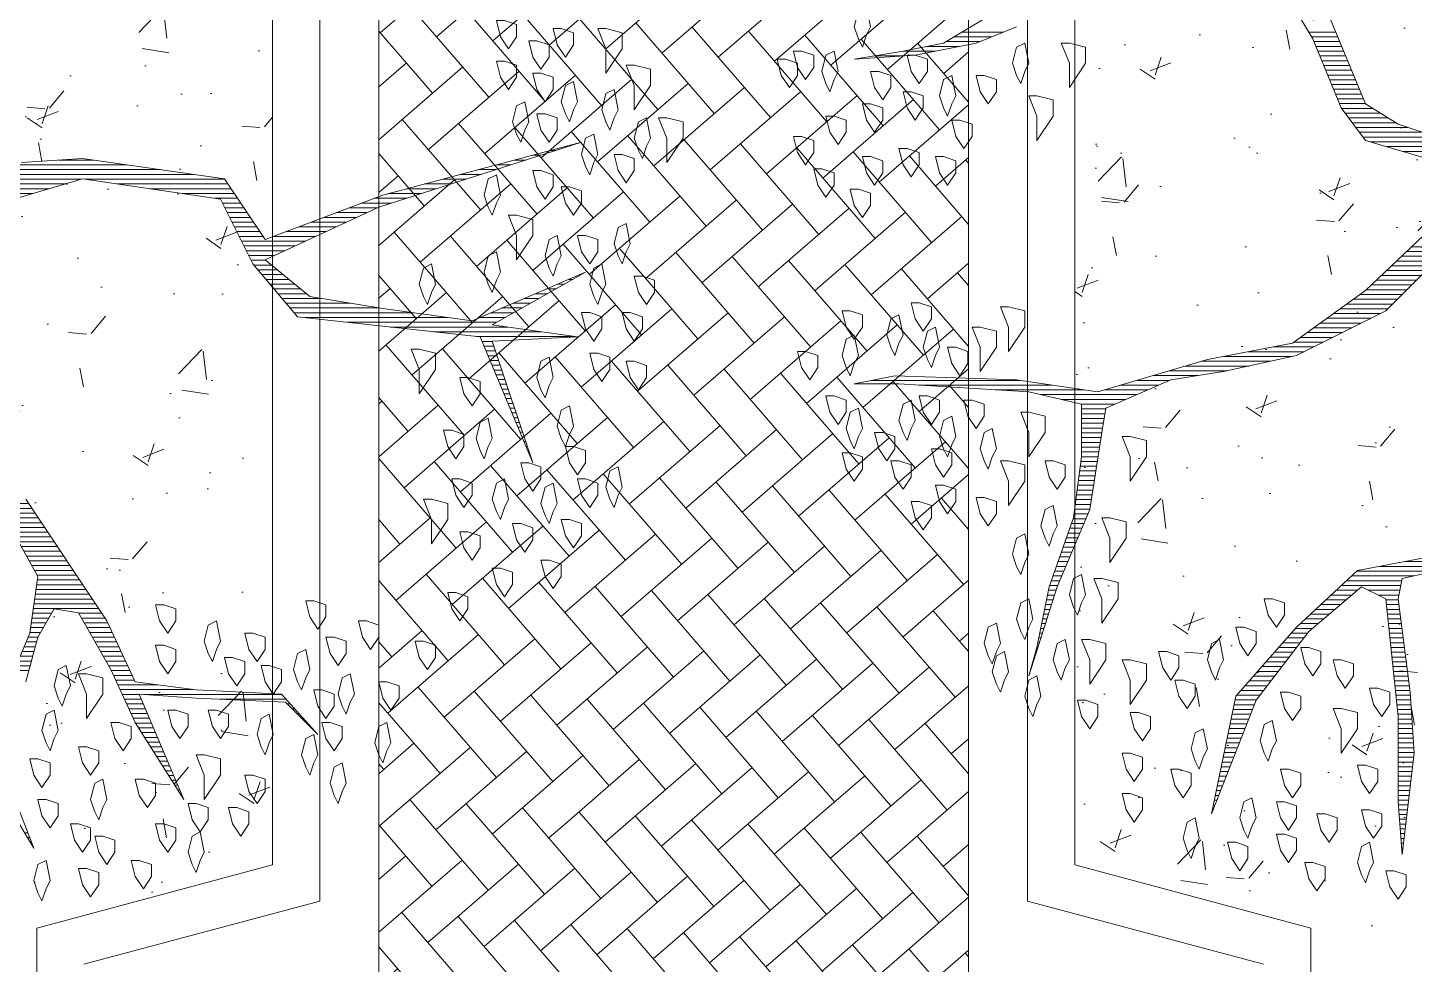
# Model space of a CAD drawing. Header units: metres. Extents: x 12093 to 20303, y 514 to 1412.
# Drawn here: x 19837.717 to 19841.243, y 766.05 to 768.432 of the extents above; entities that cross this region are included whole.
import ezdxf

# ---------------------------------------------------------------- set-up
doc = ezdxf.new("R2010")
doc.units = ezdxf.units.M
doc.layers.get('0').update_dxf_attribs({"lineweight": 13})
for name, color, linetype, lineweight in [('0-JARDI', 72, 'Continuous', 13), ('ARBOLES', 52, 'Continuous', 13), ('grass', 64, 'Continuous', 13), ('MANZANAS-ORIGINALES', 147, 'Continuous', 9), ('text.-piso', 35, 'Continuous', 5)]:
    doc.layers.add(name, color=color, linetype=linetype, lineweight=lineweight)
pattern_1 = [(50, (0, 0), (0.546554007, -0.047817257), [0.05715, -0.62865]), (355, (0, 0), (-0.105728478, 0.573169929), [0.04572, -0.50292]), (100.451, (0.04555, -0.004), (0.440827505, 0.525350063), [0.04857, -0.53427]), (46.1842, (0, 0.1524), (0.813237123, -0.126126984), [0.085725, -0.942975]), (96.6356, (0.0678, 0.1419), (0.712212703, 0.742276668), [0.072855, -0.801405]), (351.184, (0, 0.1524), (0.712213817, 0.742275354), [0.06858, -0.75438]), (21, (0.0762, 0.1143), (0.45484464, -0.306796556), [0.05715, -0.62865]), (326, (0.0762, 0.1143), (0.185406085, 0.552563898), [0.04572, -0.50292]), (71.4514, (0.1141, 0.08873), (0.640249472, 0.245768573), [0.04857, -0.53427]), (37.5, (0, 0), (0.0092658098, 0.2536651166), [0, -0.496824, 0, -0.51054, 0, -0.504825]), (7.5, (0, 0), (0.2004589875, 0.3005417245), [0, -0.291084, 0, -0.485394, 0, -0.192405]), (327.5, (-0.16993, 0), (0.4067717855, -0.017186232), [0, -0.1905, 0, -0.59436, 0, -0.78867]), (317.5, (-0.24613, 0), (0.444387544, 0.076279473), [0, -0.24765, 0, -0.394716, 0, -0.56007])]

# ---------------------------------------------------------------- blocks, each defined once
blk = doc.blocks.new('*X7')
at = {"color": 0}
for p, q in [((17.5775, 17.92), (17.578, 17.92)), ((17.5814, 17.91), (17.584, 17.91)), ((17.9333, 17.91), (17.9341, 17.91)), ((17.5852, 17.9), (17.59, 17.9)), ((17.5891, 17.89), (17.596, 17.89)), ((17.9297, 17.88), (17.9364, 17.88)), ((17.9309, 17.89), (17.9356, 17.89)), ((17.9321, 17.9), (17.9348, 17.9)), ((17.9261, 17.85), (17.9387, 17.85)), ((17.9273, 17.86), (17.9379, 17.86)), ((17.9285, 17.87), (17.9371, 17.87)), ((17.2621, 17.82), (17.2622, 17.82)), ((17.9225, 17.82), (17.941, 17.82)), ((17.9237, 17.83), (17.9402, 17.83)), ((17.9249, 17.84), (17.9395, 17.84)), ((18.33, 17.82), (18.3316, 17.82)), ((17.2663, 17.81), (17.2685, 17.81)), ((17.2706, 17.8), (17.2748, 17.8)), ((17.2748, 17.79), (17.2811, 17.79)), ((17.9189, 17.79), (17.9423, 17.79)), ((17.9201, 17.8), (17.9423, 17.8)), ((17.9213, 17.81), (17.9418, 17.81)), ((18.3182, 17.79), (18.3254, 17.79)), ((18.3221, 17.8), (18.3275, 17.8)), ((18.3261, 17.81), (18.3296, 17.81)), ((17.279, 17.78), (17.2874, 17.78)), ((17.2832, 17.77), (17.2937, 17.77)), ((17.2875, 17.76), (17.3001, 17.76)), ((17.9153, 17.76), (17.9423, 17.76)), ((17.9165, 17.77), (17.9423, 17.77)), ((17.9177, 17.78), (17.9423, 17.78)), ((18.3064, 17.76), (18.3192, 17.76)), ((18.3104, 17.77), (18.3213, 17.77)), ((18.3143, 17.78), (18.3234, 17.78)), ((17.2917, 17.75), (17.3064, 17.75)), ((17.2959, 17.74), (17.3127, 17.74)), ((17.3002, 17.73), (17.319, 17.73)), ((17.9117, 17.73), (17.9423, 17.73)), ((17.9129, 17.74), (17.9423, 17.74)), ((17.9141, 17.75), (17.9423, 17.75)), ((18.2946, 17.73), (18.313, 17.73)), ((18.2986, 17.74), (18.3151, 17.74)), ((18.3025, 17.75), (18.3171, 17.75)), ((17.3044, 17.72), (17.3253, 17.72)), ((17.3086, 17.71), (17.3316, 17.71)), ((17.3129, 17.7), (17.3379, 17.7)), ((17.9083, 17.7), (17.9423, 17.7)), ((17.9093, 17.71), (17.9423, 17.71)), ((17.9105, 17.72), (17.9423, 17.72)), ((18.2829, 17.7), (18.3068, 17.7)), ((18.2868, 17.71), (18.3089, 17.71)), ((18.2907, 17.72), (18.3109, 17.72)), ((16.9852, 17.68), (16.9856, 17.68)), ((16.9942, 17.67), (16.9956, 17.67)), ((17.3171, 17.69), (17.3443, 17.69)), ((17.3213, 17.68), (17.3506, 17.68)), ((17.3256, 17.67), (17.3569, 17.67)), ((17.909, 17.69), (17.9423, 17.69)), ((17.9097, 17.68), (17.9423, 17.68)), ((17.9103, 17.67), (17.9423, 17.67)), ((18.2711, 17.67), (18.3006, 17.67)), ((18.275, 17.68), (18.3027, 17.68)), ((18.2789, 17.69), (18.3047, 17.69)), ((17.0032, 17.66), (17.0056, 17.66)), ((17.0122, 17.65), (17.0156, 17.65)), ((17.0212, 17.64), (17.0256, 17.64)), ((17.3298, 17.66), (17.3632, 17.66)), ((17.334, 17.65), (17.368, 17.65)), ((17.3382, 17.64), (17.3727, 17.64)), ((17.911, 17.66), (17.9423, 17.66)), ((17.9117, 17.65), (17.9423, 17.65)), ((17.9123, 17.64), (17.9423, 17.64)), ((18.2593, 17.64), (18.2944, 17.64)), ((18.2632, 17.65), (18.2965, 17.65)), ((18.2671, 17.66), (18.2985, 17.66)), ((17.0302, 17.63), (17.0356, 17.63)), ((17.0392, 17.62), (17.0456, 17.62)), ((17.3425, 17.63), (17.3773, 17.63)), ((17.3467, 17.62), (17.3819, 17.62)), ((17.913, 17.63), (17.9423, 17.63)), ((17.9137, 17.62), (17.9428, 17.62)), ((18.2514, 17.62), (18.2903, 17.62)), ((18.2554, 17.63), (18.2923, 17.63)), ((17.0482, 17.61), (17.1861, 17.61)), ((17.0572, 17.6), (17.3444, 17.6)), ((17.2417, 17.59), (17.3957, 17.59)), ((17.3509, 17.61), (17.3865, 17.61)), ((17.3552, 17.6), (17.3911, 17.6)), ((17.9143, 17.61), (17.9438, 17.61)), ((17.915, 17.6), (17.9448, 17.6)), ((17.9157, 17.59), (17.9459, 17.59)), ((18.2394, 17.59), (18.284, 17.59)), ((18.2436, 17.6), (18.2861, 17.6)), ((18.2475, 17.61), (18.2882, 17.61)), ((17.3167, 17.58), (17.4003, 17.58)), ((17.3657, 17.57), (17.405, 17.57)), ((17.3704, 17.56), (17.4096, 17.56)), ((17.9163, 17.58), (17.9469, 17.58)), ((17.9172, 17.57), (17.9479, 17.57)), ((17.9186, 17.56), (17.949, 17.56)), ((18.2164, 17.56), (18.2628, 17.56)), ((18.2241, 17.57), (18.2717, 17.57)), ((18.2317, 17.58), (18.2805, 17.58)), ((17.3751, 17.55), (17.4142, 17.55)), ((17.3797, 17.54), (17.4197, 17.54)), ((17.3844, 17.53), (17.4254, 17.53)), ((17.5817, 17.53), (17.6094, 17.53)), ((17.5844, 17.54), (17.6136, 17.54)), ((17.5872, 17.55), (17.6178, 17.55)), ((17.9199, 17.55), (17.95, 17.55)), ((17.9212, 17.54), (17.951, 17.54)), ((17.9225, 17.53), (17.9521, 17.53)), ((18.1935, 17.53), (18.2364, 17.53)), ((18.2011, 17.54), (18.2452, 17.54)), ((18.2088, 17.55), (18.254, 17.55)), ((18.7131, 17.53), (18.7134, 17.53)), ((17.3891, 17.52), (17.4311, 17.52)), ((17.3937, 17.51), (17.4369, 17.51)), ((17.3984, 17.5), (17.4426, 17.5)), ((17.5735, 17.5), (17.5969, 17.5)), ((17.5762, 17.51), (17.6011, 17.51)), ((17.579, 17.52), (17.6053, 17.52)), ((17.9238, 17.52), (17.9531, 17.52)), ((17.9251, 17.51), (17.9541, 17.51)), ((17.9264, 17.5), (17.9552, 17.5)), ((18.1706, 17.5), (18.2099, 17.5)), ((18.1782, 17.51), (18.2187, 17.51)), ((18.1858, 17.52), (18.2276, 17.52)), ((18.7035, 17.5), (18.7048, 17.5)), ((18.7067, 17.51), (18.7077, 17.51)), ((18.7099, 17.52), (18.7105, 17.52)), ((17.4031, 17.49), (17.4483, 17.49)), ((17.4077, 17.48), (17.454, 17.48)), ((17.4124, 17.47), (17.4597, 17.47)), ((17.5623, 17.47), (17.5849, 17.47)), ((17.568, 17.48), (17.5886, 17.48)), ((17.5708, 17.49), (17.5928, 17.49)), ((17.9277, 17.49), (17.9562, 17.49)), ((17.929, 17.48), (17.9572, 17.48)), ((17.9303, 17.47), (17.9583, 17.47)), ((18.1476, 17.47), (18.1834, 17.47)), ((18.1553, 17.48), (18.1923, 17.48)), ((18.1629, 17.49), (18.2011, 17.49)), ((18.694, 17.47), (18.6971, 17.47)), ((18.6971, 17.48), (18.6991, 17.48)), ((18.7003, 17.49), (18.7019, 17.49)), ((17.4171, 17.46), (17.4654, 17.46)), ((17.4217, 17.45), (17.4711, 17.45)), ((17.4276, 17.44), (17.4769, 17.44)), ((17.5452, 17.44), (17.5806, 17.44)), ((17.5509, 17.45), (17.582, 17.45)), ((17.5566, 17.46), (17.5834, 17.46)), ((17.9316, 17.46), (17.9593, 17.46)), ((17.9329, 17.45), (17.9604, 17.45)), ((17.9342, 17.44), (17.9614, 17.44)), ((18.1221, 17.44), (18.157, 17.44)), ((18.1323, 17.45), (18.1658, 17.45)), ((18.14, 17.46), (18.1746, 17.46)), ((18.6844, 17.44), (18.6911, 17.44)), ((18.6876, 17.45), (18.6931, 17.45)), ((18.6908, 17.46), (18.6951, 17.46)), ((17.4343, 17.43), (17.4826, 17.43)), ((17.441, 17.42), (17.5777, 17.42)), ((17.4476, 17.41), (17.5763, 17.41)), ((17.5394, 17.43), (17.5792, 17.43)), ((17.9355, 17.43), (17.9624, 17.43)), ((17.9368, 17.42), (17.9635, 17.42)), ((17.9381, 17.41), (17.9645, 17.41)), ((18.0867, 17.41), (18.1253, 17.41)), ((18.0985, 17.42), (18.136, 17.42)), ((18.1103, 17.43), (18.1467, 17.43)), ((18.6749, 17.41), (18.6851, 17.41)), ((18.6781, 17.42), (18.6871, 17.42)), ((18.6812, 17.43), (18.6891, 17.43)), ((17.4543, 17.4), (17.5749, 17.4)), ((17.461, 17.39), (17.5734, 17.39)), ((17.4676, 17.38), (17.572, 17.38)), ((17.9394, 17.4), (17.9655, 17.4)), ((17.9407, 17.39), (17.9666, 17.39)), ((17.942, 17.38), (17.9676, 17.38)), ((18.0512, 17.38), (18.0931, 17.38)), ((18.063, 17.39), (18.1038, 17.39)), ((18.0748, 17.4), (18.1146, 17.4)), ((18.6653, 17.38), (18.6791, 17.38)), ((18.6685, 17.39), (18.6811, 17.39)), ((18.6717, 17.4), (18.6831, 17.4)), ((17.4743, 17.37), (17.5706, 17.37)), ((17.481, 17.36), (17.5692, 17.36)), ((17.4876, 17.35), (17.5695, 17.35)), ((17.9367, 17.35), (18.061, 17.35)), ((17.9387, 17.36), (18.004, 17.36)), ((17.9407, 17.37), (17.984, 17.37)), ((18.0276, 17.36), (18.0717, 17.36)), ((18.0394, 17.37), (18.0824, 17.37)), ((18.6555, 17.35), (18.6727, 17.35)), ((18.659, 17.36), (18.6751, 17.36)), ((18.6621, 17.37), (18.6771, 17.37)), ((17.4943, 17.34), (17.5751, 17.34)), ((17.501, 17.33), (17.5807, 17.33)), ((17.9087, 17.33), (18.0396, 17.33)), ((17.9347, 17.34), (18.0503, 17.34)), ((18.6471, 17.33), (18.6656, 17.33)), ((18.6513, 17.34), (18.6692, 17.34)), ((17.5076, 17.32), (17.5862, 17.32)), ((17.5143, 17.31), (17.5918, 17.31)), ((17.521, 17.3), (17.5973, 17.3)), ((17.8387, 17.3), (17.9283, 17.3)), ((17.8487, 17.31), (17.9816, 17.31)), ((17.8637, 17.32), (18.0288, 17.32)), ((18.6345, 17.3), (18.6551, 17.3)), ((18.6387, 17.31), (18.6586, 17.31)), ((18.6429, 17.32), (18.6621, 17.32)), ((17.5276, 17.29), (17.6029, 17.29)), ((17.5343, 17.28), (17.6084, 17.28)), ((17.541, 17.27), (17.614, 17.27)), ((18.6218, 17.27), (18.6445, 17.27)), ((18.626, 17.28), (18.648, 17.28)), ((18.6303, 17.29), (18.6515, 17.29)), ((17.5476, 17.26), (17.6195, 17.26)), ((17.5543, 17.25), (17.6251, 17.25)), ((17.561, 17.24), (17.6307, 17.24)), ((18.6092, 17.24), (18.6339, 17.24)), ((18.6134, 17.25), (18.6374, 17.25)), ((18.6176, 17.26), (18.6409, 17.26)), ((17.5676, 17.23), (17.6362, 17.23)), ((17.5743, 17.22), (17.6418, 17.22)), ((17.581, 17.21), (17.6473, 17.21)), ((18.5966, 17.21), (18.6233, 17.21)), ((18.6008, 17.22), (18.6268, 17.22)), ((18.605, 17.23), (18.6303, 17.23)), ((17.5876, 17.2), (17.6529, 17.2)), ((18.5868, 17.18), (18.6189, 17.18)), ((18.5884, 17.19), (18.6202, 17.19)), ((18.5924, 17.2), (18.6215, 17.2)), ((18.5821, 17.15), (18.6149, 17.15)), ((18.5837, 17.16), (18.6162, 17.16)), ((18.5853, 17.17), (18.6175, 17.17)), ((18.5774, 17.12), (18.6109, 17.12)), ((18.5789, 17.13), (18.6122, 17.13)), ((18.5805, 17.14), (18.6135, 17.14)), ((16.5321, 17.11), (16.5325, 17.11)), ((16.5355, 17.1), (16.5367, 17.1)), ((16.5388, 17.09), (16.5409, 17.09)), ((18.5726, 17.09), (18.6069, 17.09)), ((18.5742, 17.1), (18.6082, 17.1)), ((18.5758, 17.11), (18.6095, 17.11)), ((16.5421, 17.08), (16.5451, 17.08)), ((16.5454, 17.07), (16.5493, 17.07)), ((16.5488, 17.06), (16.5535, 17.06)), ((18.5679, 17.06), (18.6056, 17.06)), ((18.5695, 17.07), (18.6056, 17.07)), ((18.571, 17.08), (18.6056, 17.08)), ((16.5521, 17.05), (16.5577, 17.05)), ((16.5554, 17.04), (16.5619, 17.04)), ((16.5588, 17.03), (16.566, 17.03)), ((18.5632, 17.03), (18.6056, 17.03)), ((18.5647, 17.04), (18.6056, 17.04)), ((18.5663, 17.05), (18.6056, 17.05)), ((16.5621, 17.02), (16.5702, 17.02)), ((16.5654, 17.01), (16.5744, 17.01)), ((18.5598, 17.01), (18.6056, 17.01)), ((18.5615, 17.02), (18.6056, 17.02)), ((16.5688, 17), (16.5786, 17)), ((16.5721, 16.99), (16.5828, 16.99)), ((16.5754, 16.98), (16.587, 16.98)), ((18.5548, 16.98), (18.6056, 16.98)), ((18.5565, 16.99), (18.6056, 16.99)), ((18.5582, 17), (18.6056, 17)), ((16.5788, 16.97), (16.5912, 16.97)), ((16.5821, 16.96), (16.5954, 16.96)), ((16.5854, 16.95), (16.5996, 16.95)), ((18.4896, 16.95), (18.6918, 16.95)), ((18.5125, 16.96), (18.6485, 16.96)), ((18.5353, 16.97), (18.6056, 16.97)), ((16.5888, 16.94), (16.6038, 16.94)), ((16.5921, 16.93), (16.608, 16.93)), ((16.5954, 16.92), (16.6122, 16.92)), ((18.4211, 16.92), (18.4892, 16.92)), ((18.4439, 16.93), (18.523, 16.93)), ((18.4668, 16.94), (18.5567, 16.94)), ((18.6009, 16.94), (18.7864, 16.94)), ((18.6675, 16.93), (18.9464, 16.93)), ((18.7342, 16.92), (19.0449, 16.92)), ((16.5988, 16.91), (16.6164, 16.91)), ((16.6021, 16.9), (16.6206, 16.9)), ((16.6054, 16.89), (16.6248, 16.89)), ((18.2545, 16.89), (18.388, 16.89)), ((18.2995, 16.9), (18.4217, 16.9)), ((18.3608, 16.91), (18.4555, 16.91)), ((16.6088, 16.88), (16.629, 16.88)), ((16.6121, 16.87), (16.6331, 16.87)), ((16.6154, 16.86), (16.6373, 16.86)), ((18.1392, 16.86), (18.2561, 16.86)), ((18.1645, 16.87), (18.3086, 16.87)), ((18.2095, 16.88), (18.3542, 16.88)), ((16.443, 16.85), (16.6488, 16.85)), ((16.513, 16.84), (16.7388, 16.84)), ((16.583, 16.83), (16.8288, 16.83)), ((18.0792, 16.83), (18.1463, 16.83)), ((18.0992, 16.84), (18.1601, 16.84)), ((18.1192, 16.85), (18.2036, 16.85)), ((16.5708, 16.8), (16.6189, 16.8)), ((16.5885, 16.81), (16.6422, 16.81)), ((16.6062, 16.82), (16.9188, 16.82)), ((16.7083, 16.81), (17.0088, 16.81)), ((16.7816, 16.8), (17.0309, 16.8)), ((18.0192, 16.8), (18.1047, 16.8)), ((18.0392, 16.81), (18.1186, 16.81)), ((18.0592, 16.82), (18.1324, 16.82)), ((16.5178, 16.77), (16.5489, 16.77)), ((16.5355, 16.78), (16.5722, 16.78)), ((16.5531, 16.79), (16.5956, 16.79)), ((16.8532, 16.79), (17.0394, 16.79)), ((16.9132, 16.78), (17.0478, 16.78)), ((16.9732, 16.77), (17.0563, 16.77)), ((17.9635, 16.77), (18.0632, 16.77)), ((17.9792, 16.78), (18.0771, 16.78)), ((17.9992, 16.79), (18.0909, 16.79)), ((16.4647, 16.74), (16.4789, 16.74)), ((16.4824, 16.75), (16.5022, 16.75)), ((16.5001, 16.76), (16.5256, 16.76)), ((17.0054, 16.76), (17.0647, 16.76)), ((17.0177, 16.75), (17.0732, 16.75)), ((17.0299, 16.74), (17.0817, 16.74)), ((17.9335, 16.74), (18.0217, 16.74)), ((17.9435, 16.75), (18.0355, 16.75)), ((17.9535, 16.76), (18.0494, 16.76)), ((16.4293, 16.72), (16.4322, 16.72)), ((16.447, 16.73), (16.4556, 16.73)), ((17.0421, 16.73), (17.0901, 16.73)), ((17.0543, 16.72), (17.0986, 16.72)), ((17.0665, 16.71), (17.1071, 16.71)), ((17.9035, 16.71), (17.9873, 16.71)), ((17.9135, 16.72), (17.9979, 16.72)), ((17.9235, 16.73), (18.0084, 16.73)), ((17.0788, 16.7), (17.1155, 16.7)), ((17.091, 16.69), (17.1213, 16.69)), ((17.8835, 16.69), (17.9662, 16.69)), ((17.8935, 16.7), (17.9768, 16.7)), ((17.0288, 16.66), (17.1363, 16.66)), ((17.0504, 16.67), (17.1313, 16.67)), ((17.0719, 16.68), (17.1263, 16.68)), ((17.8535, 16.66), (17.9345, 16.66)), ((17.8635, 16.67), (17.9451, 16.67)), ((17.8735, 16.68), (17.9556, 16.68)), ((16.9642, 16.63), (17.0477, 16.63)), ((16.9858, 16.64), (17.0741, 16.64)), ((17.0073, 16.65), (17.1413, 16.65)), ((17.0964, 16.64), (17.1463, 16.64)), ((17.1031, 16.63), (17.1513, 16.63)), ((17.8335, 16.64), (17.9134, 16.64)), ((17.8435, 16.65), (17.924, 16.65)), ((16.8996, 16.6), (16.9686, 16.6)), ((16.9211, 16.61), (16.995, 16.61)), ((16.9427, 16.62), (17.0214, 16.62)), ((17.1097, 16.62), (17.1563, 16.62)), ((17.1164, 16.61), (17.1613, 16.61)), ((17.1231, 16.6), (17.1663, 16.6)), ((16.8265, 16.57), (16.8895, 16.57)), ((16.8565, 16.58), (16.9159, 16.58)), ((16.8781, 16.59), (16.9423, 16.59)), ((17.1297, 16.59), (17.1713, 16.59)), ((17.1364, 16.58), (17.1763, 16.58)), ((17.1431, 16.57), (17.1813, 16.57)), ((16.7328, 16.54), (16.7955, 16.54)), ((16.764, 16.55), (16.8332, 16.55)), ((16.7953, 16.56), (16.8632, 16.56)), ((17.1497, 16.56), (17.1971, 16.56)), ((17.1564, 16.55), (17.2651, 16.55)), ((17.163, 16.54), (17.3331, 16.54)), ((17.5448, 16.54), (17.8178, 16.54)), ((17.5785, 16.55), (17.8258, 16.55)), ((16.639, 16.51), (16.6824, 16.51)), ((16.6703, 16.52), (16.7201, 16.52)), ((16.7015, 16.53), (16.7578, 16.53)), ((17.1697, 16.53), (17.401, 16.53)), ((17.1764, 16.52), (17.469, 16.52)), ((17.2412, 16.51), (17.7938, 16.51)), ((17.4773, 16.52), (17.8018, 16.52)), ((17.511, 16.53), (17.8098, 16.53)), ((16.5453, 16.48), (16.5693, 16.48)), ((16.5765, 16.49), (16.607, 16.49)), ((16.6078, 16.5), (16.6447, 16.5)), ((17.3112, 16.5), (17.6466, 16.5)), ((17.3812, 16.49), (17.6166, 16.49)), ((17.4512, 16.48), (17.5245, 16.48)), ((16.4515, 16.45), (16.4563, 16.45)), ((16.4828, 16.46), (16.494, 16.46)), ((16.514, 16.47), (16.5317, 16.47)), ((17.6822, 16.43), (17.9666, 16.43)), ((17.6839, 16.44), (17.9326, 16.44)), ((17.8145, 16.42), (18.0006, 16.42)), ((17.8617, 16.41), (18.0157, 16.41)), ((17.8916, 16.4), (18.0232, 16.4)), ((17.9216, 16.39), (18.0307, 16.39)), ((17.9473, 16.38), (18.0382, 16.38)), ((17.9633, 16.37), (18.0457, 16.37)), ((17.9793, 16.36), (18.0532, 16.36)), ((17.9953, 16.35), (18.0607, 16.35)), ((18.0106, 16.34), (18.0651, 16.34)), ((18.0147, 16.33), (18.0692, 16.33)), ((18.0189, 16.32), (18.0733, 16.32)), ((18.0231, 16.31), (18.0774, 16.31)), ((18.0272, 16.3), (18.0816, 16.3)), ((18.0314, 16.29), (18.0857, 16.29)), ((18.0356, 16.28), (18.0898, 16.28)), ((18.0397, 16.27), (18.0939, 16.27)), ((18.0439, 16.26), (18.098, 16.26)), ((18.0481, 16.25), (18.1021, 16.25)), ((18.0522, 16.24), (18.1063, 16.24)), ((18.0564, 16.23), (18.1104, 16.23)), ((18.0606, 16.22), (18.1145, 16.22)), ((18.8615, 16.22), (18.9295, 16.22)), ((18.9115, 16.23), (18.9795, 16.23)), ((18.9759, 16.24), (19.0395, 16.24)), ((18.0647, 16.21), (18.1186, 16.21)), ((18.0689, 16.2), (18.1236, 16.2)), ((18.0731, 16.19), (18.1296, 16.19)), ((18.7691, 16.19), (18.8563, 16.19)), ((18.7941, 16.2), (18.873, 16.2)), ((18.8191, 16.21), (18.8896, 16.21))]:
    blk.add_line(p, q, dxfattribs=at)
blk = doc.blocks.new('ARBUSTO6')
at = {"layer": 'ARBOLES'}
for points in [[(-0.2769, 1.4579), (-0.3024, 1.4664), (-0.3024, 1.492), (-0.2854, 1.5175), (-0.2684, 1.492), (-0.2599, 1.4579)], [(-0.1919, 1.5005), (-0.2004, 1.4834), (-0.1919, 1.4409), (-0.1748, 1.4494), (-0.1663, 1.4834), (-0.1748, 1.509), (-0.1833, 1.526)], [(-0.3874, 1.4409), (-0.413, 1.4494), (-0.413, 1.4749), (-0.3959, 1.5005), (-0.3789, 1.4749), (-0.3704, 1.4409)], [(0.2078, 1.4409), (0.1823, 1.4494), (0.1823, 1.4749), (0.1993, 1.5005), (0.2163, 1.4749), (0.2248, 1.4409)], [(0.3779, 1.4239), (0.3524, 1.4324), (0.3524, 1.4579), (0.3694, 1.4834), (0.3864, 1.4579), (0.3949, 1.4239)], [(-0.515, 1.4409), (-0.5235, 1.4239), (-0.515, 1.3814), (-0.498, 1.3899), (-0.4895, 1.4239), (-0.498, 1.4494), (-0.5065, 1.4664)], [(0.2589, 1.4409), (0.2504, 1.4239), (0.2589, 1.3814), (0.2759, 1.3899), (0.2844, 1.4239), (0.2759, 1.4494), (0.2674, 1.4664)], [(-0.3109, 1.3899), (-0.3364, 1.3984), (-0.3364, 1.4239), (-0.3194, 1.4494), (-0.3024, 1.4239), (-0.2939, 1.3899)], [(0.5395, 1.3814), (0.514, 1.3899), (0.514, 1.4154), (0.531, 1.4409), (0.548, 1.4154), (0.5565, 1.3814)], [(-0.4385, 1.3644), (-0.464, 1.3729), (-0.464, 1.3984), (-0.447, 1.4239), (-0.43, 1.3984), (-0.4215, 1.3644)], [(-0.2599, 1.3644), (-0.2854, 1.3729), (-0.2854, 1.3984), (-0.2684, 1.4239), (-0.2514, 1.3984), (-0.2429, 1.3644)], [(0.4374, 1.3644), (0.4119, 1.3729), (0.4119, 1.3984), (0.4289, 1.4239), (0.4459, 1.3984), (0.4544, 1.3644)], [(0.6245, 1.3899), (0.616, 1.3729), (0.6245, 1.3304), (0.6415, 1.3389), (0.65, 1.3729), (0.6415, 1.3984), (0.633, 1.4154)], [(-0.5915, 1.3304), (-0.617, 1.3389), (-0.617, 1.3644), (-0.6, 1.3899), (-0.583, 1.3644), (-0.5745, 1.3304)], [(-0.5065, 1.3219), (-0.532, 1.3304), (-0.532, 1.3559), (-0.515, 1.3814), (-0.498, 1.3559), (-0.4895, 1.3219)], [(-0.1919, 1.3134), (-0.2174, 1.3219), (-0.2174, 1.3474), (-0.2004, 1.3729), (-0.1833, 1.3474), (-0.1748, 1.3134)], [(0.2589, 1.3134), (0.2333, 1.3219), (0.2333, 1.3474), (0.2504, 1.3729), (0.2674, 1.3474), (0.2759, 1.3134)], [(0.3524, 1.3219), (0.3269, 1.3304), (0.3269, 1.3559), (0.3439, 1.3814), (0.3609, 1.3559), (0.3694, 1.3219)], [(0.5055, 1.3474), (0.497, 1.3304), (0.5055, 1.2879), (0.5225, 1.2964), (0.531, 1.3304), (0.5225, 1.3559), (0.514, 1.3729)], [(-0.3109, 1.3304), (-0.3194, 1.3134), (-0.3109, 1.2708), (-0.2939, 1.2793), (-0.2854, 1.3134), (-0.2939, 1.3389), (-0.3024, 1.3559)], [(0.4374, 1.2964), (0.4119, 1.3049), (0.4119, 1.3304), (0.4289, 1.3559), (0.4459, 1.3304), (0.4544, 1.2964)], [(0.7606, 1.2793), (0.7351, 1.2879), (0.7351, 1.3134), (0.7521, 1.3389), (0.7691, 1.3134), (0.7776, 1.2793)], [(-0.8126, 1.2964), (-0.8211, 1.2793), (-0.8126, 1.2368), (-0.7956, 1.2453), (-0.7871, 1.2793), (-0.7956, 1.3049), (-0.8041, 1.3219)], [(-0.6256, 1.2623), (-0.6511, 1.2708), (-0.6511, 1.2964), (-0.6341, 1.3219), (-0.617, 1.2964), (-0.6085, 1.2623)], [(-0.5235, 1.2198), (-0.5575, 1.2283), (-0.5575, 1.2623), (-0.5235, 1.3134), (-0.5235, 1.2623), (-0.5065, 1.2198)], [(-0.3959, 1.2708), (-0.4215, 1.2793), (-0.4215, 1.3049), (-0.4044, 1.3304), (-0.3874, 1.3049), (-0.3789, 1.2708)], [(-0.1748, 1.2283), (-0.2004, 1.2368), (-0.2004, 1.2623), (-0.1833, 1.2879), (-0.1663, 1.2623), (-0.1578, 1.2283)], [(0.2674, 1.2198), (0.2418, 1.2283), (0.2418, 1.2538), (0.2589, 1.2793), (0.2759, 1.2538), (0.2844, 1.2198)], [(0.4289, 1.2283), (0.4034, 1.2368), (0.4034, 1.2623), (0.4204, 1.2879), (0.4374, 1.2623), (0.4459, 1.2283)], [(0.6585, 1.2283), (0.633, 1.2368), (0.633, 1.2623), (0.65, 1.2879), (0.667, 1.2623), (0.6755, 1.2283)], [(-0.7531, 1.2368), (-0.7616, 1.2198), (-0.7531, 1.1773), (-0.7361, 1.1858), (-0.7276, 1.2198), (-0.7361, 1.2453), (-0.7446, 1.2623)], [(-0.2769, 1.2028), (-0.3024, 1.2113), (-0.3024, 1.2368), (-0.2854, 1.2623), (-0.2684, 1.2368), (-0.2599, 1.2028)], [(0.7606, 1.1943), (0.7351, 1.2028), (0.7351, 1.2283), (0.7521, 1.2538), (0.7691, 1.2283), (0.7776, 1.1943)], [(-0.9062, 1.2113), (-0.9147, 1.1943), (-0.9062, 1.1518), (-0.8892, 1.1603), (-0.8807, 1.1943), (-0.8892, 1.2198), (-0.8977, 1.2368)], [(0.6075, 1.2028), (0.599, 1.1858), (0.6075, 1.1433), (0.6245, 1.1518), (0.633, 1.1858), (0.6245, 1.2113), (0.616, 1.2283)], [(-0.7871, 1.1518), (-0.8126, 1.1603), (-0.8126, 1.1858), (-0.7956, 1.2113), (-0.7786, 1.1858), (-0.7701, 1.1518)], [(-0.6596, 1.1943), (-0.6681, 1.1773), (-0.6596, 1.1348), (-0.6426, 1.1433), (-0.6341, 1.1773), (-0.6426, 1.2028), (-0.6511, 1.2198)], [(-0.3449, 1.1518), (-0.3704, 1.1603), (-0.3704, 1.1858), (-0.3534, 1.2113), (-0.3364, 1.1858), (-0.3279, 1.1518)], [(-0.2089, 1.1858), (-0.2174, 1.1688), (-0.2089, 1.1263), (-0.1919, 1.1348), (-0.1833, 1.1688), (-0.1919, 1.1943), (-0.2004, 1.2113)], [(0.3184, 1.1008), (0.2844, 1.1093), (0.2844, 1.1433), (0.3184, 1.1943), (0.3184, 1.1433), (0.3354, 1.1008)], [(0.463, 1.1858), (0.4544, 1.1688), (0.463, 1.1263), (0.48, 1.1348), (0.4885, 1.1688), (0.48, 1.1943), (0.4715, 1.2113)], [(-0.549, 1.1263), (-0.5745, 1.1348), (-0.5745, 1.1603), (-0.5575, 1.1858), (-0.5405, 1.1603), (-0.532, 1.1263)], [(-0.464, 1.1263), (-0.4895, 1.1348), (-0.4895, 1.1603), (-0.4725, 1.1858), (-0.4555, 1.1603), (-0.447, 1.1263)], [(0.7436, 1.1093), (0.7181, 1.1178), (0.7181, 1.1433), (0.7351, 1.1688), (0.7521, 1.1433), (0.7606, 1.1093)], [(-0.8296, 1.1093), (-0.8381, 1.0923), (-0.8296, 1.0497), (-0.8126, 1.0582), (-0.8041, 1.0923), (-0.8126, 1.1178), (-0.8211, 1.1348)], [(-0.7701, 1.0838), (-0.7956, 1.0923), (-0.7956, 1.1178), (-0.7786, 1.1433), (-0.7616, 1.1178), (-0.7531, 1.0838)], [(-0.2769, 1.0497), (-0.3109, 1.0582), (-0.3109, 1.0923), (-0.2769, 1.1433), (-0.2769, 1.0923), (-0.2599, 1.0497)], [(0.8541, 1.0838), (0.8286, 1.0923), (0.8286, 1.1178), (0.8456, 1.1433), (0.8626, 1.1178), (0.8711, 1.0838)], [(-0.9062, 1.0667), (-0.9317, 1.0753), (-0.9317, 1.1008), (-0.9147, 1.1263), (-0.8977, 1.1008), (-0.8892, 1.0667)], [(-0.2344, 1.0923), (-0.2429, 1.0753), (-0.2344, 1.0327), (-0.2174, 1.0412), (-0.2089, 1.0753), (-0.2174, 1.1008), (-0.2259, 1.1178)], [(0.2418, 1.0582), (0.2163, 1.0667), (0.2163, 1.0923), (0.2333, 1.1178), (0.2504, 1.0923), (0.2589, 1.0582)], [(0.4289, 1.0667), (0.4034, 1.0753), (0.4034, 1.1008), (0.4204, 1.1263), (0.4374, 1.1008), (0.4459, 1.0667)], [(0.9562, 1.0923), (0.9477, 1.0753), (0.9562, 1.0327), (0.9732, 1.0412), (0.9817, 1.0753), (0.9732, 1.1008), (0.9647, 1.1178)], [(-0.7361, 1.0582), (-0.7446, 1.0412), (-0.7361, 0.9987), (-0.7191, 1.0072), (-0.7106, 1.0412), (-0.7191, 1.0667), (-0.7276, 1.0838)], [(-0.6596, 1.0327), (-0.6851, 1.0412), (-0.6851, 1.0667), (-0.6681, 1.0923), (-0.6511, 1.0667), (-0.6426, 1.0327)], [(-0.583, 1.0157), (-0.6085, 1.0242), (-0.6085, 1.0497), (-0.5915, 1.0753), (-0.5745, 1.0497), (-0.566, 1.0157)], [(0.65, 1.0412), (0.6245, 1.0497), (0.6245, 1.0753), (0.6415, 1.1008), (0.6585, 1.0753), (0.667, 1.0412)], [(0.7606, 0.9987), (0.7266, 1.0072), (0.7266, 1.0412), (0.7606, 1.0923), (0.7606, 1.0412), (0.7776, 0.9987)], [(-0.4385, 0.9902), (-0.464, 0.9987), (-0.464, 1.0242), (-0.447, 1.0497), (-0.43, 1.0242), (-0.4215, 0.9902)], [(0.3184, 0.9987), (0.2929, 1.0072), (0.2929, 1.0327), (0.3099, 1.0582), (0.3269, 1.0327), (0.3354, 0.9987)], [(0.8456, 0.9562), (0.8116, 0.9647), (0.8116, 0.9987), (0.8456, 1.0497), (0.8456, 0.9987), (0.8626, 0.9562)], [(1.0242, 1.0412), (1.0157, 1.0242), (1.0242, 0.9817), (1.0412, 0.9902), (1.0497, 1.0242), (1.0412, 1.0497), (1.0327, 1.0667)], [(-0.9827, 0.9817), (-1.0082, 0.9902), (-1.0082, 1.0157), (-0.9912, 1.0412), (-0.9742, 1.0157), (-0.9657, 0.9817)], [(-0.7956, 0.9732), (-0.8211, 0.9817), (-0.8211, 1.0072), (-0.8041, 1.0327), (-0.7871, 1.0072), (-0.7786, 0.9732)], [(-0.6256, 0.9647), (-0.6511, 0.9732), (-0.6511, 0.9987), (-0.6341, 1.0242), (-0.617, 0.9987), (-0.6085, 0.9647)], [(-0.549, 0.9987), (-0.5575, 0.9817), (-0.549, 0.9392), (-0.532, 0.9477), (-0.5235, 0.9817), (-0.532, 1.0072), (-0.5405, 1.0242)], [(0.3864, 0.9732), (0.3609, 0.9817), (0.3609, 1.0072), (0.3779, 1.0327), (0.3949, 1.0072), (0.4034, 0.9732)], [(0.5735, 1.0157), (0.565, 0.9987), (0.5735, 0.9562), (0.5905, 0.9647), (0.599, 0.9987), (0.5905, 1.0242), (0.582, 1.0412)], [(0.6841, 0.9817), (0.6585, 0.9902), (0.6585, 1.0157), (0.6755, 1.0412), (0.6926, 1.0157), (0.7011, 0.9817)], [(0.8967, 1.0157), (0.8881, 0.9987), (0.8967, 0.9562), (0.9137, 0.9647), (0.9222, 0.9987), (0.9137, 1.0242), (0.9052, 1.0412)], [(-0.8637, 0.9392), (-0.8892, 0.9477), (-0.8892, 0.9732), (-0.8722, 0.9987), (-0.8552, 0.9732), (-0.8467, 0.9392)], [(0.5225, 0.9307), (0.497, 0.9392), (0.497, 0.9647), (0.514, 0.9902), (0.531, 0.9647), (0.5395, 0.9307)], [(1.0412, 0.9817), (1.0327, 0.9647), (1.0412, 0.9222), (1.0582, 0.9307), (1.0667, 0.9647), (1.0582, 0.9902), (1.0497, 1.0072)], [(-0.4385, 0.9052), (-0.464, 0.9137), (-0.464, 0.9392), (-0.447, 0.9647), (-0.43, 0.9392), (-0.4215, 0.9052)], [(-1.0507, 0.8797), (-1.0763, 0.8882), (-1.0763, 0.9137), (-1.0593, 0.9392), (-1.0422, 0.9137), (-1.0337, 0.8797)], [(-0.7531, 0.8967), (-0.7786, 0.9052), (-0.7786, 0.9307), (-0.7616, 0.9562), (-0.7446, 0.9307), (-0.7361, 0.8967)], [(0.463, 0.8712), (0.4374, 0.8797), (0.4374, 0.9052), (0.4544, 0.9307), (0.4715, 0.9052), (0.48, 0.8712)], [(0.9732, 0.9307), (0.9647, 0.9137), (0.9732, 0.8712), (0.9902, 0.8797), (0.9987, 0.9137), (0.9902, 0.9392), (0.9817, 0.9562)], [(0.8201, 0.8286), (0.7861, 0.8371), (0.7861, 0.8712), (0.8201, 0.9222), (0.8201, 0.8712), (0.8371, 0.8286)], [(0.8626, 0.8797), (0.8541, 0.8626), (0.8626, 0.8201), (0.8796, 0.8286), (0.8881, 0.8626), (0.8796, 0.8882), (0.8711, 0.9052)], [(-1.1443, 0.8286), (-1.1698, 0.8371), (-1.1698, 0.8626), (-1.1528, 0.8882), (-1.1358, 0.8626), (-1.1273, 0.8286)], [(-1.2463, 0.8116), (-1.2718, 0.8201), (-1.2718, 0.8456), (-1.2548, 0.8712), (-1.2378, 0.8456), (-1.2293, 0.8116)], [(0.9817, 0.7946), (0.9732, 0.7776), (0.9817, 0.7351), (0.9987, 0.7436), (1.0072, 0.7776), (0.9987, 0.8031), (0.9902, 0.8201)], [(-1.2889, 0.7266), (-1.3144, 0.7351), (-1.3144, 0.7606), (-1.2974, 0.7861), (-1.2804, 0.7606), (-1.2718, 0.7266)], [(-1.1868, 0.7351), (-1.2123, 0.7436), (-1.2123, 0.7691), (-1.1953, 0.7946), (-1.1783, 0.7691), (-1.1698, 0.7351)], [(-1.0763, 0.7521), (-1.1018, 0.7606), (-1.1018, 0.7861), (-1.0848, 0.8116), (-1.0678, 0.7861), (-1.0593, 0.7521)], [(0.8031, 0.7011), (0.7691, 0.7096), (0.7691, 0.7436), (0.8031, 0.7946), (0.8031, 0.7436), (0.8201, 0.7011)], [(-0.9997, 0.6841), (-1.0337, 0.6926), (-1.0337, 0.7266), (-0.9997, 0.7776), (-0.9997, 0.7266), (-0.9827, 0.6841)], [(0.9222, 0.7351), (0.9137, 0.7181), (0.9222, 0.6756), (0.9392, 0.6841), (0.9477, 0.7181), (0.9392, 0.7436), (0.9307, 0.7606)], [(-1.2548, 0.7096), (-1.2633, 0.6926), (-1.2548, 0.65), (-1.2378, 0.6586), (-1.2293, 0.6926), (-1.2378, 0.7181), (-1.2463, 0.7351)], [(-1.1528, 0.7011), (-1.1613, 0.6841), (-1.1528, 0.6415), (-1.1358, 0.65), (-1.1273, 0.6841), (-1.1358, 0.7096), (-1.1443, 0.7266)], [(1.2028, 0.6671), (1.1773, 0.6756), (1.1773, 0.7011), (1.1943, 0.7266), (1.2113, 0.7011), (1.2198, 0.6671)], [(-1.3909, 0.6756), (-1.3994, 0.6586), (-1.3909, 0.616), (-1.3739, 0.6245), (-1.3654, 0.6586), (-1.3739, 0.6841), (-1.3824, 0.7011)], [(-1.3229, 0.6415), (-1.3484, 0.65), (-1.3484, 0.6756), (-1.3314, 0.7011), (-1.3144, 0.6756), (-1.3059, 0.6415)], [(-1.0593, 0.6415), (-1.0848, 0.65), (-1.0848, 0.6756), (-1.0678, 0.7011), (-1.0507, 0.6756), (-1.0422, 0.6415)], [(1.0667, 0.6586), (1.0412, 0.6671), (1.0412, 0.6926), (1.0582, 0.7181), (1.0752, 0.6926), (1.0837, 0.6586)], [(1.0157, 0.582), (0.9817, 0.5905), (0.9817, 0.6245), (1.0157, 0.6756), (1.0157, 0.6245), (1.0327, 0.582)], [(1.1518, 0.633), (1.1263, 0.6415), (1.1263, 0.6671), (1.1433, 0.6926), (1.1603, 0.6671), (1.1688, 0.633)], [(-1.2038, 0.6075), (-1.2293, 0.616), (-1.2293, 0.6415), (-1.2123, 0.6671), (-1.1953, 0.6415), (-1.1868, 0.6075)], [(0.9222, 0.582), (0.8967, 0.5905), (0.8967, 0.616), (0.9137, 0.6415), (0.9307, 0.616), (0.9392, 0.582)], [(1.2453, 0.582), (1.2198, 0.5905), (1.2198, 0.616), (1.2368, 0.6415), (1.2538, 0.616), (1.2623, 0.582)], [(-1.2974, 0.5735), (-1.3229, 0.582), (-1.3229, 0.6075), (-1.3059, 0.633), (-1.2889, 0.6075), (-1.2804, 0.5735)], [(0.7606, 0.531), (0.7266, 0.5395), (0.7266, 0.5735), (0.7606, 0.6245), (0.7606, 0.5735), (0.7776, 0.531)], [(1.1603, 0.5565), (1.1348, 0.565), (1.1348, 0.5905), (1.1518, 0.616), (1.1688, 0.5905), (1.1773, 0.5565)], [(1.3474, 0.565), (1.3218, 0.5735), (1.3218, 0.599), (1.3389, 0.6245), (1.3559, 0.599), (1.3644, 0.565)], [(-1.1188, 0.5735), (-1.1273, 0.5565), (-1.1188, 0.514), (-1.1018, 0.5225), (-1.0933, 0.5565), (-1.1018, 0.582), (-1.1103, 0.599)], [(-1.0422, 0.5395), (-1.0678, 0.548), (-1.0678, 0.5735), (-1.0507, 0.599), (-1.0337, 0.5735), (-1.0252, 0.5395)], [(1.0497, 0.5735), (1.0412, 0.5565), (1.0497, 0.514), (1.0667, 0.5225), (1.0752, 0.5565), (1.0667, 0.582), (1.0582, 0.599)], [(1.2793, 0.5225), (1.2538, 0.531), (1.2538, 0.5565), (1.2708, 0.582), (1.2878, 0.5565), (1.2963, 0.5225)], [(-1.2889, 0.548), (-1.2974, 0.531), (-1.2889, 0.4885), (-1.2718, 0.497), (-1.2633, 0.531), (-1.2718, 0.5565), (-1.2804, 0.5735)], [(0.9732, 0.48), (0.9392, 0.4885), (0.9392, 0.5225), (0.9732, 0.5735), (0.9732, 0.5225), (0.9902, 0.48)], [(1.1348, 0.548), (1.1263, 0.531), (1.1348, 0.4885), (1.1518, 0.497), (1.1603, 0.531), (1.1518, 0.5565), (1.1433, 0.5735)], [(1.3304, 0.531), (1.3218, 0.514), (1.3304, 0.4715), (1.3474, 0.48), (1.3559, 0.514), (1.3474, 0.5395), (1.3389, 0.5565)], [(1.2198, 0.514), (1.2113, 0.497), (1.2198, 0.4545), (1.2368, 0.463), (1.2453, 0.497), (1.2368, 0.5225), (1.2283, 0.5395)], [(1.0922, 0.4545), (1.0667, 0.463), (1.0667, 0.4885), (1.0837, 0.514), (1.1007, 0.4885), (1.1092, 0.4545)], [(1.1858, 0.4459), (1.1603, 0.4545), (1.1603, 0.48), (1.1773, 0.5055), (1.1943, 0.48), (1.2028, 0.4459)], [(1.3814, 0.4459), (1.3559, 0.4545), (1.3559, 0.48), (1.3729, 0.5055), (1.3899, 0.48), (1.3984, 0.4459)], [(-1.2463, 0.4459), (-1.2548, 0.4289), (-1.2463, 0.3864), (-1.2293, 0.3949), (-1.2208, 0.4289), (-1.2293, 0.4545), (-1.2378, 0.4715)], [(-1.0763, 0.4289), (-1.1018, 0.4374), (-1.1018, 0.463), (-1.0848, 0.4885), (-1.0678, 0.463), (-1.0593, 0.4289)], [(-1.4249, 0.3949), (-1.4504, 0.4034), (-1.4504, 0.4289), (-1.4334, 0.4545), (-1.4164, 0.4289), (-1.4079, 0.3949)], [(-1.3484, 0.3779), (-1.3739, 0.3864), (-1.3739, 0.4119), (-1.3569, 0.4374), (-1.3399, 0.4119), (-1.3314, 0.3779)], [(-0.9742, 0.3694), (-1.0082, 0.3779), (-1.0082, 0.4119), (-0.9742, 0.463), (-0.9742, 0.4119), (-0.9572, 0.3694)], [(1.4409, 0.3524), (1.4154, 0.3609), (1.4154, 0.3864), (1.4324, 0.4119), (1.4494, 0.3864), (1.4579, 0.3524)], [(1.0752, 0.3014), (1.0412, 0.3099), (1.0412, 0.3439), (1.0752, 0.3949), (1.0752, 0.3439), (1.0922, 0.3014)], [(1.1263, 0.3439), (1.1007, 0.3524), (1.1007, 0.3779), (1.1178, 0.4034), (1.1348, 0.3779), (1.1433, 0.3439)], [(1.1688, 0.3609), (1.1603, 0.3439), (1.1688, 0.3014), (1.1858, 0.3099), (1.1943, 0.3439), (1.1858, 0.3694), (1.1773, 0.3864)], [(1.3389, 0.3779), (1.3304, 0.3609), (1.3389, 0.3184), (1.3559, 0.3269), (1.3644, 0.3609), (1.3559, 0.3864), (1.3474, 0.4034)], [(-1.4164, 0.2929), (-1.4419, 0.3014), (-1.4419, 0.3269), (-1.4249, 0.3524), (-1.4079, 0.3269), (-1.3994, 0.2929)], [(-1.3314, 0.2929), (-1.3569, 0.3014), (-1.3569, 0.3269), (-1.3399, 0.3524), (-1.3229, 0.3269), (-1.3144, 0.2929)], [(1.0157, 0.2589), (0.9817, 0.2674), (0.9817, 0.3014), (1.0157, 0.3524), (1.0157, 0.3014), (1.0327, 0.2589)], [(1.2453, 0.3354), (1.2368, 0.3184), (1.2453, 0.2759), (1.2623, 0.2844), (1.2708, 0.3184), (1.2623, 0.3439), (1.2538, 0.3609)], [(1.3474, 0.2674), (1.3218, 0.2759), (1.3218, 0.3014), (1.3389, 0.3269), (1.3559, 0.3014), (1.3644, 0.2674)], [(1.2028, 0.2504), (1.1773, 0.2589), (1.1773, 0.2844), (1.1943, 0.3099), (1.2113, 0.2844), (1.2198, 0.2504)], [(-1.4419, 0.2163), (-1.4674, 0.2248), (-1.4674, 0.2504), (-1.4504, 0.2759), (-1.4334, 0.2504), (-1.4249, 0.2163)], [(-1.3569, 0.2504), (-1.3654, 0.2333), (-1.3569, 0.1908), (-1.3399, 0.1993), (-1.3314, 0.2333), (-1.3399, 0.2589), (-1.3484, 0.2759)], [(-0.9997, 0.2504), (-1.0082, 0.2333), (-0.9997, 0.1908), (-0.9827, 0.1993), (-0.9742, 0.2333), (-0.9827, 0.2589), (-0.9912, 0.2759)], [(-1.1358, 0.2248), (-1.1443, 0.2078), (-1.1358, 0.1653), (-1.1188, 0.1738), (-1.1103, 0.2078), (-1.1188, 0.2333), (-1.1273, 0.2504)], [(-1.2633, 0.1908), (-1.2718, 0.1738), (-1.2633, 0.1313), (-1.2463, 0.1398), (-1.2378, 0.1738), (-1.2463, 0.1993), (-1.2548, 0.2163)], [(-1.4079, 0.1653), (-1.4164, 0.1483), (-1.4079, 0.1058), (-1.3909, 0.1143), (-1.3824, 0.1483), (-1.3909, 0.1738), (-1.3994, 0.1908)], [(-1.3229, 0.1313), (-1.3484, 0.1398), (-1.3484, 0.1653), (-1.3314, 0.1908), (-1.3144, 0.1653), (-1.3059, 0.1313)], [(-1.1783, 0.0888), (-1.2123, 0.0973), (-1.2123, 0.1313), (-1.1783, 0.1823), (-1.1783, 0.1313), (-1.1613, 0.0888)], [(-1.2889, 0.0292), (-1.3144, 0.0378), (-1.3144, 0.0633), (-1.2974, 0.0888), (-1.2804, 0.0633), (-1.2718, 0.0292)], [(-1.1358, 0.0633), (-1.1443, 0.0463), (-1.1358, 0.0037), (-1.1188, 0.0122), (-1.1103, 0.0463), (-1.1188, 0.0718), (-1.1273, 0.0888)], [(1.3304, 0.0122), (1.3048, 0.0207), (1.3048, 0.0463), (1.3218, 0.0718), (1.3389, 0.0463), (1.3474, 0.0122)], [(-1.2293, -0.0048), (-1.2548, 0.0037), (-1.2548, 0.0292), (-1.2378, 0.0548), (-1.2208, 0.0292), (-1.2123, -0.0048)], [(1.4069, -0.0303), (1.3814, -0.0218), (1.3814, 0.0037), (1.3984, 0.0292), (1.4154, 0.0037), (1.4239, -0.0303)], [(-1.3994, -0.0388), (-1.4249, -0.0303), (-1.4249, -0.0048), (-1.4079, 0.0207), (-1.3909, -0.0048), (-1.3824, -0.0388)], [(-1.3399, -0.0218), (-1.3484, -0.0388), (-1.3399, -0.0813), (-1.3229, -0.0728), (-1.3144, -0.0388), (-1.3229, -0.0133), (-1.3314, 0.0037)], [(1.1518, -0.0558), (1.1263, -0.0473), (1.1263, -0.0218), (1.1433, 0.0037), (1.1603, -0.0218), (1.1688, -0.0558)], [(1.3048, -0.0558), (1.2793, -0.0473), (1.2793, -0.0218), (1.2963, 0.0037), (1.3133, -0.0218), (1.3218, -0.0558)], [(-1.493, -0.1153), (-1.527, -0.1068), (-1.527, -0.0728), (-1.493, -0.0218), (-1.493, -0.0728), (-1.4759, -0.1153)], [(1.2283, -0.0728), (1.2028, -0.0643), (1.2028, -0.0388), (1.2198, -0.0133), (1.2368, -0.0388), (1.2453, -0.0728)], [(-1.4504, -0.0558), (-1.4589, -0.0728), (-1.4504, -0.1153), (-1.4334, -0.1068), (-1.4249, -0.0728), (-1.4334, -0.0473), (-1.4419, -0.0303)], [(1.4494, -0.0983), (1.4239, -0.0898), (1.4239, -0.0643), (1.4409, -0.0388), (1.4579, -0.0643), (1.4664, -0.0983)], [(-1.2378, -0.1238), (-1.2633, -0.1153), (-1.2633, -0.0898), (-1.2463, -0.0643), (-1.2293, -0.0898), (-1.2208, -0.1238)], [(-1.1953, -0.0898), (-1.2038, -0.1068), (-1.1953, -0.1493), (-1.1783, -0.1408), (-1.1698, -0.1068), (-1.1783, -0.0813), (-1.1868, -0.0643)], [(1.1178, -0.1323), (1.0922, -0.1238), (1.0922, -0.0983), (1.1092, -0.0728), (1.1263, -0.0983), (1.1348, -0.1323)], [(1.3814, -0.1408), (1.3559, -0.1323), (1.3559, -0.1068), (1.3729, -0.0813), (1.3899, -0.1068), (1.3984, -0.1408)], [(-1.3824, -0.1153), (-1.3909, -0.1323), (-1.3824, -0.1748), (-1.3654, -0.1663), (-1.3569, -0.1323), (-1.3654, -0.1068), (-1.3739, -0.0898)], [(-1.2974, -0.1323), (-1.3059, -0.1493), (-1.2974, -0.1919), (-1.2804, -0.1834), (-1.2718, -0.1493), (-1.2804, -0.1238), (-1.2889, -0.1068)], [(0.9562, -0.1834), (0.9222, -0.1748), (0.9222, -0.1408), (0.9562, -0.0898), (0.9562, -0.1408), (0.9732, -0.1834)], [(1.3048, -0.1663), (1.2793, -0.1578), (1.2793, -0.1323), (1.2963, -0.1068), (1.3133, -0.1323), (1.3218, -0.1663)], [(-1.4249, -0.2259), (-1.4589, -0.2174), (-1.4589, -0.1834), (-1.4249, -0.1323), (-1.4249, -0.1834), (-1.4079, -0.2259)], [(1.1348, -0.1663), (1.1263, -0.1834), (1.1348, -0.2259), (1.1518, -0.2174), (1.1603, -0.1834), (1.1518, -0.1578), (1.1433, -0.1408)], [(1.2198, -0.1919), (1.1943, -0.1834), (1.1943, -0.1578), (1.2113, -0.1323), (1.2283, -0.1578), (1.2368, -0.1919)], [(-1.2293, -0.2089), (-1.2548, -0.2004), (-1.2548, -0.1748), (-1.2378, -0.1493), (-1.2208, -0.1748), (-1.2123, -0.2089)], [(1.0667, -0.2259), (1.0412, -0.2174), (1.0412, -0.1919), (1.0582, -0.1663), (1.0752, -0.1919), (1.0837, -0.2259)], [(-1.1528, -0.2344), (-1.1783, -0.2259), (-1.1783, -0.2004), (-1.1613, -0.1748), (-1.1443, -0.2004), (-1.1358, -0.2344)], [(0.8881, -0.2939), (0.8541, -0.2854), (0.8541, -0.2514), (0.8881, -0.2004), (0.8881, -0.2514), (0.9052, -0.2939)], [(1.2878, -0.2344), (1.2623, -0.2259), (1.2623, -0.2004), (1.2793, -0.1748), (1.2963, -0.2004), (1.3048, -0.2344)], [(1.3814, -0.2174), (1.3729, -0.2344), (1.3814, -0.2769), (1.3984, -0.2684), (1.4069, -0.2344), (1.3984, -0.2089), (1.3899, -0.1919)], [(1.4834, -0.2599), (1.4579, -0.2514), (1.4579, -0.2259), (1.4749, -0.2004), (1.4919, -0.2259), (1.5004, -0.2599)], [(-1.3654, -0.3024), (-1.3994, -0.2939), (-1.3994, -0.2599), (-1.3654, -0.2089), (-1.3654, -0.2599), (-1.3484, -0.3024)], [(-1.2208, -0.2769), (-1.2463, -0.2684), (-1.2463, -0.2429), (-1.2293, -0.2174), (-1.2123, -0.2429), (-1.2038, -0.2769)], [(0.9817, -0.2344), (0.9732, -0.2514), (0.9817, -0.2939), (0.9987, -0.2854), (1.0072, -0.2514), (0.9987, -0.2259), (0.9902, -0.2089)], [(1.2113, -0.2684), (1.1858, -0.2599), (1.1858, -0.2344), (1.2028, -0.2089), (1.2198, -0.2344), (1.2283, -0.2684)], [(1.4494, -0.2769), (1.4239, -0.2684), (1.4239, -0.2429), (1.4409, -0.2174), (1.4579, -0.2429), (1.4664, -0.2769)], [(-1.2718, -0.3024), (-1.2974, -0.2939), (-1.2974, -0.2684), (-1.2804, -0.2429), (-1.2633, -0.2684), (-1.2548, -0.3024)], [(-1.1528, -0.3194), (-1.1783, -0.3109), (-1.1783, -0.2854), (-1.1613, -0.2599), (-1.1443, -0.2854), (-1.1358, -0.3194)], [(1.3133, -0.3109), (1.3048, -0.3279), (1.3133, -0.3704), (1.3304, -0.3619), (1.3389, -0.3279), (1.3304, -0.3024), (1.3218, -0.2854)]]:
    blk.add_lwpolyline(points, close=True, dxfattribs=at)
at = {"layer": 'ARBOLES', "color": 7}
for points in [[(-0.0388, 0.0803), (-0.2684, 0.0122), (-0.5575, 0.0548), (-0.6256, 0.1908), (-0.7191, 0.3014), (-1.1018, 0.3439), (-1.2123, 0.6075), (-1.1273, 0.3524), (-1.3059, 0.3439), (-1.1273, 0.3184), (-1.3229, 0.2078), (-1.0848, 0.3099), (-0.8977, 0.2844), (-0.7446, 0.2589), (-0.6511, 0.1823), (-0.8892, 0.0718), (-1.3144, -0.0643), (-0.8977, 0.0463), (-0.6511, 0.1398), (-0.566, 0.0122), (-0.2684, -0.0303), (-0.1408, -0.0218)], [(-0.1153, -0.413), (-0.0643, -0.3024), (-0.0388, -0.2259), (-0.0133, -0.1238), (0.0207, -0.0813), (0.0973, -0.0898), (0.1993, -0.1238), (0.2674, -0.1663), (0.3524, -0.3704)], [(1.0667, -0.3449), (1.1518, -0.2939), (1.2368, -0.2769), (1.3389, -0.2599), (1.2113, -0.2684), (1.0837, -0.2939), (0.9987, -0.3279)], [(0.4544, -0.43), (0.3779, -0.3024), (0.3184, -0.1578), (0.2674, -0.0898), (0.1228, -0.0473)], [(0.1058, 0.0718), (0.2674, 0.2248), (0.4204, 0.3354), (0.599, 0.3694), (0.8286, 0.4374), (0.9987, 0.4119), (1.2538, 0.4034), (1.3389, 0.4204), (1.2453, 0.4204), (0.9732, 0.4374), (0.8626, 0.463), (0.8626, 0.5735), (0.8796, 0.7011), (0.9307, 0.8456), (0.9562, 0.9732), (0.9732, 1.0327), (0.9137, 0.8456), (0.8456, 0.6841), (0.8201, 0.5225), (0.8116, 0.4715), (0.6755, 0.4119), (0.565, 0.3949), (0.4119, 0.3609), (0.2248, 0.2674), (0.0803, 0.1228)], [(0.1483, 0.7861), (0.2844, 0.8116), (0.4119, 0.9307), (0.5395, 1.0753), (0.5905, 1.3219), (0.497, 1.0838), (0.3864, 0.9392), (0.2759, 0.8456), (0.2248, 0.8712), (0.1993, 1.1178), (0.1993, 1.2964), (0.1908, 1.4069), (0.1653, 1.1943), (0.1738, 1.0667), (0.1993, 0.8712), (0.1908, 0.8286), (0.1143, 0.8116)], [(-0.0898, 0.6926), (-0.1748, 0.8456), (-0.1578, 0.9647), (-0.1153, 1.0667)], [(-0.1153, 1.3304), (-0.1663, 1.4154), (-0.1238, 1.3049)], [(-0.1493, 1.0667), (-0.1748, 0.9732), (-0.2089, 0.9137), (-0.2599, 0.9222), (-0.3279, 1.0412), (-0.3789, 1.1518), (-0.481, 1.3134), (-0.3874, 1.0923), (-0.5065, 1.1008), (-0.6936, 1.1093), (-0.7616, 1.1773), (-0.6851, 1.0923), (-0.5065, 1.0838), (-0.3789, 1.0667), (-0.3194, 0.9392), (-0.1493, 0.6841)]]:
    blk.add_lwpolyline(points, dxfattribs=at)
at = {"layer": 'ARBOLES'}
blk.add_blockref('*X7', (-17.7429, -16.5069), dxfattribs=at)
blk = doc.blocks.new('ARBUST13')
at = {"layer": 'ARBOLES'}
blk.add_blockref('ARBUSTO6', (0, 0.025), dxfattribs=at)

msp = doc.modelspace()

# ---------------------------------------------------------------- hatches: boundary and pattern name
at = {"layer": 'grass'}
h = msp.add_hatch(dxfattribs=at)
h.set_pattern_fill('AR-CONC', color=256, scale=0.003, style=0)
h.set_pattern_definition(pattern_1)
h.paths.add_polyline_path([(19836.5097, 770.4458), (19837.7397, 770.3868), (19837.7397, 772.257), (19838.3397, 772.4177), (19838.3397, 775.9228), (19836.5097, 776.0403)])
h.paths.add_polyline_path([(19840.9797, 770.2315), (19842.2097, 770.1725), (19842.2097, 775.6743), (19840.3797, 775.7918), (19840.3797, 772.4177), (19840.9797, 772.257)])
h.paths.add_polyline_path([(19836.5097, 770.4458), (19836.5097, 767.9556), (19838.3397, 767.851), (19838.3397, 769.912), (19837.7397, 770.0728), (19837.7397, 770.3868)])
h.paths.add_polyline_path([(19840.3797, 769.912), (19840.3797, 767.7343), (19842.2097, 767.6296), (19842.2097, 770.1725), (19840.9797, 770.2315), (19840.9797, 770.0728)])
h = msp.add_hatch(dxfattribs=at)
h.set_pattern_fill('AR-CONC', color=256, scale=0.003, style=0)
h.set_pattern_definition(pattern_1)
h.paths.add_polyline_path([(19837.7397, 766.1421), (19838.3397, 766.3029), (19838.3397, 767.851), (19836.5097, 767.9556), (19836.5097, 764.7573), (19837.7397, 764.7621)])
h.paths.add_polyline_path([(19836.5097, 761.997), (19838.3397, 761.9138), (19838.3397, 763.7972), (19837.7397, 763.9579), (19837.7397, 764.7621), (19836.5097, 764.7573)])
h.paths.add_polyline_path([(19840.9797, 763.9579), (19840.3797, 763.7972), (19840.3797, 761.8212), (19842.2097, 761.7381), (19842.2097, 764.7797), (19840.9797, 764.7749)])
h.paths.add_polyline_path([(19840.9797, 764.7749), (19842.2097, 764.7797), (19842.2097, 767.6296), (19840.3797, 767.7343), (19840.3797, 766.3029), (19840.9797, 766.1421)])
at = {"layer": 'text.-piso', "ltscale": 5}
h = msp.add_hatch(dxfattribs=at)
h.set_pattern_fill('AR-HBONE', color=256, scale=0.001, angle=85.8762252, style=0)
h.paths.add_polyline_path([(19840.1097, 770.2732), (19838.6097, 770.3451), (19838.6097, 767.8355), (19840.1097, 767.7497)])
h = msp.add_hatch(dxfattribs=at)
h.set_pattern_fill('AR-HBONE', color=256, scale=0.001, angle=85.8762252, style=0)
h.paths.add_polyline_path([(19840.1097, 767.7497), (19838.6097, 767.8355), (19838.6097, 766.4189), (19840.1097, 766.3748)])
h = msp.add_hatch(dxfattribs=at)
h.set_pattern_fill('AR-HBONE', color=256, scale=0.001, angle=85.8762252, style=0)
h.paths.add_polyline_path([(19840.1097, 766.3748), (19838.6097, 766.4189), (19838.6097, 765.5377), (19838.6185, 765.5643), (19838.6125, 765.5663), (19838.6125, 765.5863), (19838.6158, 765.5929), (19838.6116, 765.595), (19838.6229, 765.6179), (19838.7316, 765.5769), (19838.7316, 765.5491), (19838.7203, 765.5447), (19838.7201, 765.5459), (19838.6625, 765.5363), (19838.6593, 765.5164), (19839.9877, 765.5531), (19839.9877, 765.5769), (19840.0964, 765.6179), (19840.1077, 765.595), (19840.1035, 765.5929), (19840.1068, 765.5863), (19840.1068, 765.5663), (19840.1008, 765.5643), (19840.1035, 765.5563), (19840.1097, 765.5565)])

# ---------------------------------------------------------------- linework, layer by layer
at = {"layer": 'MANZANAS-ORIGINALES'}
for p, q in [((19838.6097, 756.0804), (19838.6097, 829.0533)), ((19840.1097, 756.0804), (19840.1097, 829.0533)), ((19838.4597, 766.2108), (19838.4597, 770.0041)), ((19840.2597, 766.2108), (19840.2597, 770.0041)), ((19838.3397, 766.3029), (19838.3397, 769.912)), ((19840.3797, 766.3029), (19840.3797, 769.912)), ((19840.3797, 766.3029), (19840.3797, 769.912)), ((19838.3397, 766.3029), (19837.7397, 766.1421)), ((19840.3797, 766.3029), (19840.9797, 766.1421)), ((19838.4597, 766.2108), (19837.8597, 766.05)), ((19840.2597, 766.2108), (19840.8597, 766.05)), ((19837.7397, 763.9579), (19837.7397, 766.1421)), ((19840.9797, 763.9579), (19840.9797, 766.1421))]:
    msp.add_line(p, q, dxfattribs=at)

# ---------------------------------------------------------------- block references
at = {"layer": '0-JARDI', "xscale": 1.213369402147331, "yscale": 1.213369402147331, "zscale": 1.213369402147331, "rotation": 180}
for p in [(19837.5306, 768.093), (19841.4436, 768.0667)]:
    msp.add_blockref('ARBUST13', p, dxfattribs=at)

doc.saveas('drawing.dxf')
